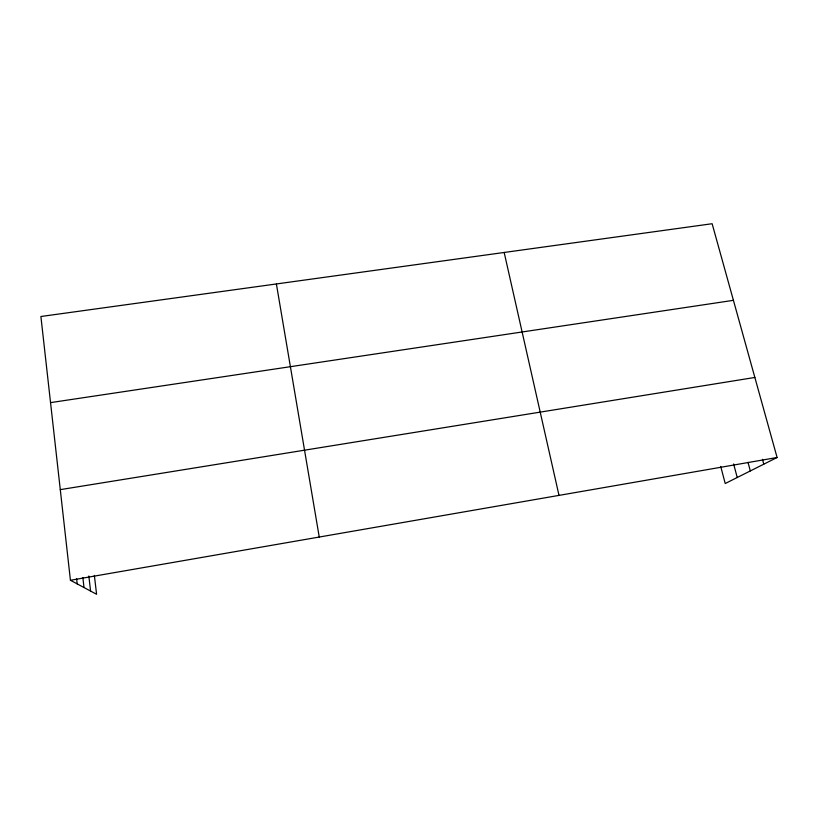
<?xml version="1.0" encoding="UTF-8"?>
<svg xmlns="http://www.w3.org/2000/svg" width="818" height="818" viewBox="0 0 818 818"><rect width="100%" height="100%" fill="white"/><g stroke="black" fill="none" stroke-linecap="round" stroke-linejoin="round"><path stroke-width="1.23" d="M94.367 575.422L96.585 594.277L70.43 580.269L40.9 316.505L712.13 223.723L777.1 457.497L725.229 483.52L720.709 466.424M70.43 580.269L777.1 457.497M60.287 489.634L754.861 377.456M50.542 402.62L733.419 300.329M762.448 459.297L763.787 464.174M748 462.354L750.321 470.923M733.613 463.949L737.233 477.497M504.174 252.465L559.001 495.381M276.392 283.958L319.245 537.037M88.835 576.015L90.583 591.066M82.853 577.498L83.998 587.539M76.626 578.868L77.199 583.899"/></g></svg>
